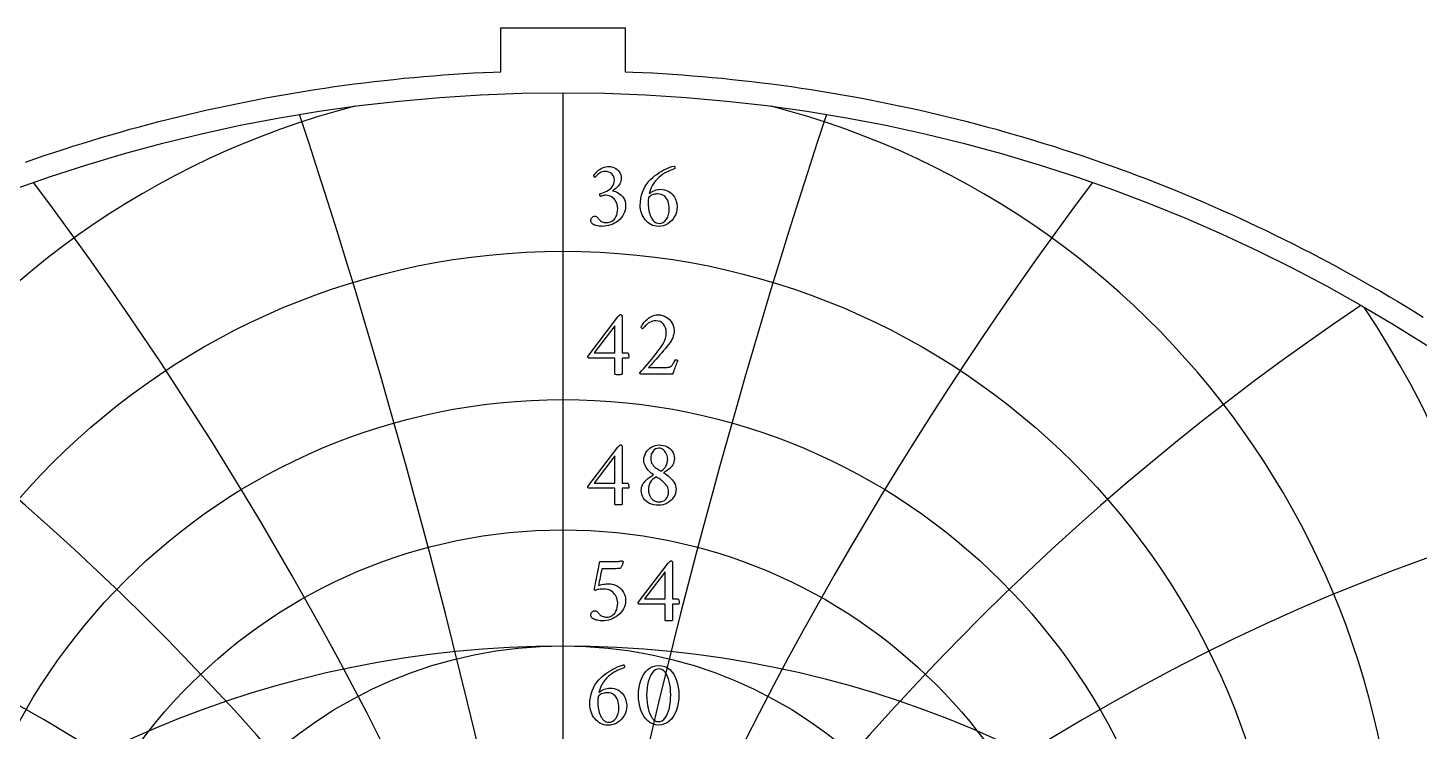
# Model space of a CAD drawing. Header units: millimetres. Extents: x -55 to 55, y -55 to 56.
# Drawn here: x -18.05 to 28.87, y 32.47 to 56.19 of the extents above; entities that cross this region are included whole.
import ezdxf

# ---------------------------------------------------------------- set-up
doc = ezdxf.new("R2010")
doc.units = ezdxf.units.MM
for name, color, linetype in [('CUT_OUTER', 1, 'Continuous'), ('ENGRAVE', 7, 'Continuous'), ('ENGRAVE_FINE', 8, 'Continuous'), ('TEXT', 5, 'Continuous')]:
    doc.layers.add(name, color=color, linetype=linetype)

msp = doc.modelspace()

# ---------------------------------------------------------------- linework, layer by layer
at = {"layer": 'CUT_OUTER'}
msp.add_lwpolyline([(-18.1281, 51.6617), (-17.8107, 51.772), (-17.4927, 51.8803), (-17.1741, 51.9867), (-16.8548, 52.0911), (-16.5348, 52.1935), (-16.2143, 52.294), (-15.8931, 52.3925), (-15.5713, 52.489), (-15.249, 52.5836), (-14.926, 52.6761), (-14.6025, 52.7667), (-14.2785, 52.8553), (-13.9539, 52.942), (-13.6288, 53.0266), (-13.3032, 53.1092), (-12.977, 53.1898), (-12.6504, 53.2685), (-12.3233, 53.3451), (-11.9958, 53.4197), (-11.6678, 53.4923), (-11.3393, 53.5629), (-11.0105, 53.6314), (-10.6812, 53.698), (-10.3515, 53.7625), (-10.0214, 53.825), (-9.691, 53.8855), (-9.3602, 53.944), (-9.029, 54.0004), (-8.6975, 54.0548), (-8.3656, 54.1071), (-8.0335, 54.1574), (-7.701, 54.2057), (-7.3683, 54.2519), (-7.0353, 54.2961), (-6.702, 54.3383), (-6.3684, 54.3784), (-6.0347, 54.4164), (-5.7007, 54.4524), (-5.3664, 54.4864), (-5.032, 54.5183), (-4.6974, 54.5481), (-4.3626, 54.5759), (-4.0277, 54.6017), (-3.6926, 54.6253), (-3.3573, 54.647), (-3.0219, 54.6665), (-2.6865, 54.6841), (-2.3509, 54.6995), (-2.1, 54.7095), (-2.1, 56.19), (2.1, 56.19), (2.1, 54.7095), (2.3509, 54.6995), (2.6865, 54.6841), (3.0219, 54.6665), (3.3573, 54.647), (3.6926, 54.6253), (4.0277, 54.6017), (4.3626, 54.5759), (4.6974, 54.5481), (5.032, 54.5183), (5.3664, 54.4864), (5.7007, 54.4524), (6.0347, 54.4164), (6.3684, 54.3784), (6.702, 54.3383), (7.0353, 54.2961), (7.3683, 54.2519), (7.701, 54.2057), (8.0335, 54.1574), (8.3656, 54.1071), (8.6975, 54.0548), (9.029, 54.0004), (9.3602, 53.944), (9.691, 53.8855), (10.0214, 53.825), (10.3515, 53.7625), (10.6812, 53.698), (11.0105, 53.6314), (11.3393, 53.5629), (11.6678, 53.4923), (11.9958, 53.4197), (12.3233, 53.3451), (12.6504, 53.2685), (12.977, 53.1898), (13.3032, 53.1092), (13.6288, 53.0266), (13.9539, 52.942), (14.2785, 52.8553), (14.6025, 52.7667), (14.926, 52.6761), (15.249, 52.5836), (15.5713, 52.489), (15.8931, 52.3925), (16.2143, 52.294), (16.5348, 52.1935), (16.8548, 52.0911), (17.1741, 51.9867), (17.4927, 51.8803), (17.8107, 51.772), (18.1281, 51.6617), (18.4447, 51.5495), (18.7607, 51.4354), (19.0759, 51.3193), (19.3905, 51.2013), (19.7043, 51.0814), (20.0173, 50.9595), (20.3296, 50.8357), (20.6412, 50.71), (20.9519, 50.5824), (21.2619, 50.4529), (21.5711, 50.3215), (21.8794, 50.1882), (22.187, 50.053), (22.4937, 49.9159), (22.7995, 49.7769), (23.1045, 49.6361), (23.4086, 49.4934), (23.7119, 49.3488), (24.0142, 49.2024), (24.3157, 49.0542), (24.6162, 48.904), (24.9158, 48.7521), (25.2145, 48.5983), (25.5122, 48.4426), (25.809, 48.2852), (26.1048, 48.1259), (26.3996, 47.9648), (26.6934, 47.802), (26.9862, 47.6373), (27.278, 47.4708), (27.5687, 47.3025), (27.8585, 47.1325), (28.1471, 46.9606), (28.4347, 46.787), (28.7213, 46.6117), (29.0067, 46.4346)], dxfattribs=at)
at = {"layer": 'ENGRAVE'}
msp.add_lwpolyline([(0, -54), (0, 54)], dxfattribs=at)
for centre, radius in [((0, 0), 54), ((0, 24.3261), 24.3261), ((0, 22.7517), 20.8992), ((0, 21.4865), 17.7713), ((0, 0), 35.3478), ((0, 20.4732), 14.8746)]:
    msp.add_circle(centre, radius, dxfattribs=at)
for centre, radius, start, end in [((0, 26.2892), 28.1417, 104.43657, 75.56343), ((0, 28.7545), 32.4697, 146.34303, 33.65697), ((0, 31.8877), 37.4863, 168.07606, 11.92394)]:
    msp.add_arc(centre, radius, start, end, dxfattribs=at)
at = {"layer": 'ENGRAVE_FINE'}
for centre, radius, start, end in [((-247.7915, -25.6817), 251.614, 3.256593, 18.285878), ((-247.7915, -25.6817), 251.614, 3.256593, 18.285878), ((247.7915, -25.6817), 251.614, 161.714122, 176.743407), ((247.7915, -25.6817), 251.614, 161.714122, 176.743407), ((-120.0437, -25.6817), 127.7478, 6.558023, 36.869498), ((-120.0437, -25.6817), 127.7478, 6.558023, 36.869498), ((120.0437, -25.6817), 127.7478, 143.130502, 173.441977), ((120.0437, -25.6817), 127.7478, 143.130502, 173.441977), ((-75.6773, -25.6817), 87.3846, 9.951474, 56.069558), ((-75.6773, -25.6817), 87.3846, 9.951474, 56.069558), ((75.6773, -25.6817), 87.3846, 123.930442, 170.048526), ((75.6773, -25.6817), 87.3846, 123.930442, 170.048526), ((-52.0705, -25.6817), 67.9732, 13.489072, 76.236453), ((-52.0705, -25.6817), 67.9732, 13.489072, 76.236453), ((52.0705, -25.6817), 67.9732, 103.763547, 166.510928), ((52.0705, -25.6817), 67.9732, 103.763547, 166.510928)]:
    msp.add_arc(centre, radius, start, end, dxfattribs=at)
at = {"layer": 'TEXT'}
for points in [[(1.5553, 51.5125), (1.5962, 51.5096), (1.6391, 51.5009), (1.684, 51.4864), (1.7309, 51.4662), (1.7771, 51.4403), (1.8199, 51.4091), (1.8593, 51.3724), (1.8954, 51.3304), (1.9254, 51.2833), (1.9469, 51.2314), (1.9597, 51.1747), (1.964, 51.1133), (1.9609, 51.0648), (1.9517, 51.0183), (1.9362, 50.9738), (1.9145, 50.9312), (1.8886, 50.8911), (1.8602, 50.8538), (1.8295, 50.8193), (1.7964, 50.7875), (1.7629, 50.7588), (1.7313, 50.7332), (1.7015, 50.7109), (1.6734, 50.6917), (1.7189, 50.6823), (1.766, 50.667), (1.8147, 50.6456), (1.865, 50.6183), (1.9142, 50.585), (1.9596, 50.546), (2.0013, 50.5012), (2.0391, 50.4506), (2.0705, 50.3942), (2.093, 50.3321), (2.1064, 50.2641), (2.1109, 50.1903), (2.1066, 50.1124), (2.0938, 50.0382), (2.0723, 49.9679), (2.0423, 49.9013), (2.0051, 49.839), (1.9624, 49.7816), (1.9141, 49.7289), (1.8602, 49.681), (1.8019, 49.6382), (1.7401, 49.6007), (1.6749, 49.5687), (1.6064, 49.542), (1.5357, 49.5211), (1.4642, 49.5061), (1.392, 49.4971), (1.3189, 49.4941), (1.2867, 49.4952), (1.2507, 49.4985), (1.2109, 49.504), (1.1672, 49.5117), (1.1228, 49.5218), (1.0806, 49.5345), (1.0406, 49.5497), (1.0028, 49.5676), (0.9956, 49.574), (0.9868, 49.5836), (0.9764, 49.5963), (0.9645, 49.6123), (0.9533, 49.6301), (0.9453, 49.6482), (0.9405, 49.6668), (0.9389, 49.6858), (0.9414, 49.7177), (0.9489, 49.7464), (0.9614, 49.772), (0.9788, 49.7943), (0.9995, 49.8125), (1.0215, 49.8255), (1.045, 49.8333), (1.0698, 49.8359), (1.1001, 49.8328), (1.1269, 49.8235), (1.1504, 49.808), (1.1704, 49.7864), (1.1889, 49.7623), (1.2076, 49.7396), (1.2264, 49.7184), (1.2455, 49.6985), (1.2689, 49.6779), (1.2946, 49.6606), (1.3224, 49.6467), (1.3525, 49.6363), (1.3835, 49.6286), (1.4143, 49.6231), (1.445, 49.6198), (1.4754, 49.6187), (1.517, 49.6216), (1.5589, 49.6303), (1.6009, 49.6447), (1.6431, 49.665), (1.6837, 49.6919), (1.7209, 49.7265), (1.7548, 49.7686), (1.7852, 49.8183), (1.8103, 49.8763), (1.8283, 49.9432), (1.8391, 50.0192), (1.8427, 50.1041), (1.8391, 50.1661), (1.8283, 50.2243), (1.8103, 50.2787), (1.7852, 50.3293), (1.7544, 50.3755), (1.7193, 50.4167), (1.6801, 50.4529), (1.6367, 50.4841), (1.5905, 50.5093), (1.5429, 50.5273), (1.4939, 50.538), (1.4435, 50.5416), (1.4178, 50.5406), (1.392, 50.5376), (1.3659, 50.5326), (1.3397, 50.5257), (1.3148, 50.5183), (1.293, 50.5121), (1.2741, 50.5071), (1.2583, 50.5033), (1.2499, 50.5167), (1.2439, 50.5312), (1.2403, 50.547), (1.2391, 50.564), (1.2395, 50.5744), (1.2407, 50.5831), (1.2427, 50.5903), (1.2455, 50.5959), (1.307, 50.6121), (1.3668, 50.6318), (1.4251, 50.6552), (1.4818, 50.6821), (1.535, 50.713), (1.5828, 50.748), (1.6252, 50.7872), (1.6622, 50.8306), (1.6923, 50.8788), (1.7137, 50.9324), (1.7266, 50.9914), (1.7309, 51.0558), (1.7255, 51.1155), (1.7093, 51.17), (1.6824, 51.2193), (1.6447, 51.2634), (1.5986, 51.2997), (1.5465, 51.3256), (1.4884, 51.3412), (1.4243, 51.3464), (1.3764, 51.3435), (1.3317, 51.3348), (1.2902, 51.3204), (1.2519, 51.3001), (1.217, 51.2767), (1.186, 51.253), (1.1588, 51.2288), (1.1353, 51.2043), (1.1154, 51.1818), (1.099, 51.164), (1.0859, 51.1507), (1.0762, 51.142), (1.0698, 51.1434), (1.0635, 51.1476), (1.0571, 51.1546), (1.0507, 51.1644), (1.0451, 51.1755), (1.0411, 51.1867), (1.0387, 51.1979), (1.0379, 51.2091), (1.0636, 51.2455), (1.0926, 51.2813), (1.125, 51.3166), (1.1609, 51.3512), (1.1999, 51.3841), (1.2419, 51.4143), (1.2869, 51.4416), (1.3349, 51.4662), (1.3858, 51.4864), (1.4395, 51.5009), (1.496, 51.5096), (1.5553, 51.5125)], [(3.2766, 50.7428), (3.3547, 50.739), (3.4263, 50.7277), (3.4912, 50.7087), (3.5496, 50.6821), (3.6019, 50.6497), (3.6486, 50.6131), (3.6897, 50.5723), (3.7253, 50.5273), (3.7557, 50.4796), (3.7816, 50.4307), (3.8028, 50.3806), (3.8195, 50.3293), (3.8321, 50.2787), (3.841, 50.2307), (3.8464, 50.1852), (3.8482, 50.1424), (3.8429, 50.0577), (3.8271, 49.976), (3.8006, 49.8972), (3.7636, 49.8215), (3.7177, 49.7508), (3.6646, 49.6874), (3.6043, 49.6311), (3.5369, 49.582), (3.4635, 49.5421), (3.3856, 49.5137), (3.303, 49.4966), (3.2159, 49.491), (3.1473, 49.4948), (3.0822, 49.5065), (3.0204, 49.526), (2.962, 49.5532), (2.9074, 49.5869), (2.857, 49.6255), (2.8108, 49.6691), (2.7688, 49.7177), (2.7312, 49.7703), (2.6981, 49.8259), (2.6697, 49.8845), (2.6459, 49.946), (2.627, 50.009), (2.6135, 50.0718), (2.6054, 50.1344), (2.6027, 50.1967), (2.6075, 50.3149), (2.6219, 50.4299), (2.6459, 50.5416), (2.6794, 50.6502), (2.7221, 50.7538), (2.7736, 50.8506), (2.8339, 50.9406), (2.9029, 51.0239), (2.9609, 51.0833), (3.0231, 51.1404), (3.0895, 51.1951), (3.16, 51.2474), (3.2331, 51.2967), (3.3069, 51.3424), (3.3816, 51.3845), (3.457, 51.423), (3.5316, 51.4572), (3.6035, 51.4861), (3.6729, 51.5099), (3.7396, 51.5284), (3.7498, 51.5261), (3.758, 51.5193), (3.7642, 51.5078), (3.7684, 51.4917), (3.7712, 51.4746), (3.7732, 51.4602), (3.7744, 51.4483), (3.7748, 51.439), (3.7236, 51.4215), (3.669, 51.4007), (3.611, 51.3767), (3.5496, 51.3496), (3.4865, 51.3185), (3.4231, 51.2825), (3.3595, 51.2418), (3.2957, 51.1963), (3.2335, 51.1453), (3.1744, 51.0881), (3.1185, 51.0248), (3.0658, 50.9552), (3.0177, 50.8786), (2.9756, 50.7943), (2.9395, 50.7022), (2.9093, 50.6023), (2.952, 50.6339), (2.9971, 50.6618), (3.0446, 50.6858), (3.0945, 50.7061), (3.1442, 50.7222), (3.1912, 50.7336), (3.2353, 50.7405), (3.2766, 50.7428)], [(2.8838, 50.465), (2.8808, 50.4392), (2.8782, 50.4131), (2.876, 50.3865), (2.8742, 50.3596), (2.8728, 50.3325), (2.8718, 50.3053), (2.8712, 50.2782), (2.871, 50.251), (2.8724, 50.1977), (2.8766, 50.1432), (2.8836, 50.0875), (2.8934, 50.0307), (2.906, 49.9742), (2.9217, 49.9197), (2.9404, 49.8672), (2.962, 49.8167), (2.9867, 49.7695), (3.0143, 49.7269), (3.0449, 49.6889), (3.0786, 49.6554), (3.1151, 49.6282), (3.1544, 49.6087), (3.1965, 49.597), (3.2415, 49.5931), (3.3131, 49.6019), (3.378, 49.6283), (3.4361, 49.6722), (3.4874, 49.7337), (3.5293, 49.8083), (3.5592, 49.8917), (3.5772, 49.984), (3.5832, 50.085), (3.5807, 50.1508), (3.5732, 50.2143), (3.5607, 50.2754), (3.5432, 50.334), (3.5204, 50.3887), (3.4917, 50.4378), (3.4573, 50.4813), (3.4171, 50.5193), (3.3706, 50.55), (3.3173, 50.572), (3.2572, 50.5851), (3.1904, 50.5895), (3.1559, 50.5882), (3.1197, 50.5843), (3.0817, 50.5779), (3.0419, 50.5688), (3.0014, 50.5545), (2.9616, 50.5324), (2.9224, 50.5026), (2.8838, 50.465)], [(1.9417, 46.5177), (1.9536, 46.5165), (1.9636, 46.5129), (1.9719, 46.5069), (1.9784, 46.4985), (1.9833, 46.4889), (1.9868, 46.4794), (1.9889, 46.4698), (1.9896, 46.4602), (1.9896, 45.2307), (2.1748, 45.2307), (2.1826, 45.2283), (2.19, 45.2211), (2.197, 45.2091), (2.2035, 45.1924), (2.2091, 45.1724), (2.2131, 45.1508), (2.2155, 45.1277), (2.2163, 45.1029), (2.2157, 45.0866), (2.2139, 45.0726), (2.2109, 45.061), (2.2067, 45.0518), (1.9896, 45.0518), (1.9896, 44.5057), (1.9883, 44.5052), (1.9844, 44.5037), (1.9779, 44.5012), (1.9688, 44.4978), (1.954, 44.4943), (1.9301, 44.4918), (1.8973, 44.4903), (1.8555, 44.4898), (1.8066, 44.4914), (1.7716, 44.4962), (1.7507, 44.5041), (1.7437, 44.5153), (1.7437, 45.0518), (0.8655, 45.0518), (0.858, 45.0571), (0.8515, 45.0634), (0.846, 45.0707), (0.8415, 45.079), (0.838, 45.0875), (0.8355, 45.0953), (0.834, 45.1026), (0.8335, 45.1093), (1.8491, 46.4378), (1.8578, 46.4481), (1.8682, 46.4598), (1.8802, 46.4729), (1.8938, 46.4873), (1.9075, 46.5006), (1.9201, 46.5101), (1.9315, 46.5158), (1.9417, 46.5177)], [(3.8674, 44.9752), (3.8512, 44.9356), (3.8347, 44.8934), (3.8177, 44.8485), (3.8003, 44.8011), (3.7832, 44.7533), (3.7668, 44.7073), (3.7512, 44.6631), (3.7365, 44.6207), (3.7233, 44.5826), (3.7125, 44.5512), (3.7041, 44.5267), (3.6981, 44.5089), (2.6187, 44.5089), (2.6138, 44.5126), (2.6087, 44.5173), (2.6034, 44.523), (2.598, 44.5297), (2.5931, 44.5366), (2.5896, 44.5429), (2.5875, 44.5486), (2.5868, 44.5536), (2.6526, 44.6279), (2.7193, 44.7037), (2.7868, 44.7812), (2.855, 44.8602), (2.9229, 44.9399), (2.9892, 45.0191), (3.0538, 45.0979), (3.1169, 45.1764), (3.177, 45.253), (3.2327, 45.3265), (3.284, 45.3967), (3.3309, 45.4638), (3.3745, 45.5319), (3.4095, 45.5955), (3.436, 45.6548), (3.4538, 45.7097), (3.4657, 45.763), (3.4742, 45.8175), (3.4793, 45.8732), (3.481, 45.9301), (3.4749, 46.0067), (3.4566, 46.077), (3.4262, 46.1408), (3.3836, 46.1983), (3.3316, 46.2458), (3.273, 46.2798), (3.2078, 46.3001), (3.1361, 46.3069), (3.0758, 46.3035), (3.0195, 46.2933), (2.9672, 46.2764), (2.9189, 46.2526), (2.8748, 46.2249), (2.8351, 46.1959), (2.7997, 46.1658), (2.7688, 46.1344), (2.7425, 46.1045), (2.7209, 46.0786), (2.7041, 46.0566), (2.6922, 46.0386), (2.6825, 46.0399), (2.6726, 46.0438), (2.6625, 46.0503), (2.6522, 46.0594), (2.6432, 46.0691), (2.6367, 46.0774), (2.6328, 46.0842), (2.6315, 46.0897), (2.6384, 46.1066), (2.6494, 46.1285), (2.6647, 46.1553), (2.6842, 46.1871), (2.7078, 46.2219), (2.7357, 46.2574), (2.7677, 46.2937), (2.8039, 46.3309), (2.8438, 46.367), (2.8866, 46.4003), (2.9324, 46.4308), (2.9812, 46.4586), (3.033, 46.4816), (3.0878, 46.4981), (3.1455, 46.508), (3.2063, 46.5113), (3.2797, 46.5066), (3.3496, 46.4925), (3.4162, 46.4691), (3.4794, 46.4362), (3.5377, 46.396), (3.5895, 46.3504), (3.6351, 46.2994), (3.6742, 46.243), (3.7056, 46.183), (3.7281, 46.1209), (3.7415, 46.0568), (3.746, 45.9907), (3.743, 45.9247), (3.7341, 45.8606), (3.7191, 45.7985), (3.6981, 45.7384), (3.672, 45.6804), (3.6414, 45.6243), (3.6065, 45.5702), (3.5672, 45.5181), (3.5114, 45.4499), (3.4526, 45.3796), (3.3908, 45.307), (3.3261, 45.2323), (3.2607, 45.1576), (3.1971, 45.0854), (3.1354, 45.0155), (3.0754, 44.948), (3.0193, 44.8851), (2.9692, 44.8287), (2.9251, 44.7789), (2.887, 44.7357), (3.5065, 44.7357), (3.5507, 44.7394), (3.5907, 44.7504), (3.6266, 44.7689), (3.6582, 44.7948), (3.6873, 44.8282), (3.7153, 44.8694), (3.7423, 44.9184), (3.7684, 44.9752), (3.773, 44.9836), (3.7804, 44.9896), (3.7905, 44.9932), (3.8035, 44.9944), (3.8091, 44.994), (3.8163, 44.9928), (3.8251, 44.9908), (3.8355, 44.988), (3.8458, 44.9848), (3.8546, 44.9816), (3.8618, 44.9784), (3.8674, 44.9752)], [(1.7437, 46.144), (1.0443, 45.2307), (1.7437, 45.2307)], [(1.9417, 42.1245), (1.9536, 42.1233), (1.9636, 42.1197), (1.9719, 42.1137), (1.9784, 42.1053), (1.9833, 42.0957), (1.9868, 42.0862), (1.9889, 42.0766), (1.9896, 42.067), (1.9896, 40.8375), (2.1748, 40.8375), (2.1826, 40.8351), (2.19, 40.8279), (2.197, 40.8159), (2.2035, 40.7992), (2.2091, 40.7792), (2.2131, 40.7576), (2.2155, 40.7345), (2.2163, 40.7097), (2.2157, 40.6934), (2.2139, 40.6794), (2.2109, 40.6678), (2.2067, 40.6586), (1.9896, 40.6586), (1.9896, 40.1125), (1.9883, 40.112), (1.9844, 40.1106), (1.9779, 40.1081), (1.9688, 40.1046), (1.954, 40.1011), (1.9301, 40.0986), (1.8973, 40.0971), (1.8555, 40.0966), (1.8066, 40.0982), (1.7716, 40.103), (1.7507, 40.1109), (1.7437, 40.1221), (1.7437, 40.6586), (0.8655, 40.6586), (0.858, 40.6639), (0.8515, 40.6702), (0.846, 40.6775), (0.8415, 40.6858), (0.838, 40.6943), (0.8355, 40.7022), (0.834, 40.7094), (0.8335, 40.7161), (1.8491, 42.0446), (1.8578, 42.0549), (1.8682, 42.0666), (1.8802, 42.0797), (1.8938, 42.0941), (1.9075, 42.1074), (1.9201, 42.1169), (1.9315, 42.1226), (1.9417, 42.1245)], [(3.2415, 42.1213), (3.3102, 42.1179), (3.376, 42.1077), (3.4388, 42.0908), (3.4985, 42.067), (3.5539, 42.0369), (3.6035, 42.0007), (3.6473, 41.9586), (3.6854, 41.9105), (3.7161, 41.8566), (3.738, 41.7971), (3.7512, 41.7321), (3.7556, 41.6614), (3.752, 41.6027), (3.7412, 41.548), (3.7233, 41.4973), (3.6981, 41.4506), (3.6679, 41.4075), (3.6347, 41.3676), (3.5984, 41.3309), (3.5592, 41.2974), (3.519, 41.2666), (3.4798, 41.2383), (3.4415, 41.2123), (3.4043, 41.1888), (3.3959, 41.1852), (3.3931, 41.1808), (3.3959, 41.1756), (3.4043, 41.1696), (3.4521, 41.1421), (3.4997, 41.1105), (3.5471, 41.075), (3.5943, 41.0355), (3.6394, 40.9928), (3.6806, 40.9477), (3.7177, 40.9002), (3.7508, 40.8503), (3.7781, 40.7986), (3.7975, 40.7457), (3.8092, 40.6916), (3.8131, 40.6363), (3.8079, 40.56), (3.7923, 40.4878), (3.7664, 40.4195), (3.7301, 40.3553), (3.6853, 40.2963), (3.6339, 40.2439), (3.5759, 40.1981), (3.5113, 40.1589), (3.4421, 40.1274), (3.3704, 40.105), (3.296, 40.0915), (3.2191, 40.087), (3.1368, 40.091), (3.059, 40.103), (2.9859, 40.1229), (2.9173, 40.1509), (2.8547, 40.186), (2.7995, 40.2275), (2.7517, 40.2754), (2.7113, 40.3297), (2.6792, 40.3894), (2.6562, 40.4535), (2.6425, 40.5219), (2.6379, 40.5948), (2.6407, 40.6447), (2.649, 40.6922), (2.663, 40.7373), (2.6826, 40.78), (2.7063, 40.8203), (2.7329, 40.8582), (2.7622, 40.8938), (2.7944, 40.9269), (2.828, 40.9576), (2.8618, 40.986), (2.8958, 41.0119), (2.9301, 41.0355), (2.9629, 41.0568), (2.9928, 41.0762), (3.0196, 41.0936), (3.0435, 41.1089), (3.0482, 41.1135), (3.0498, 41.1177), (3.0482, 41.1215), (3.0435, 41.1249), (3.0108, 41.1462), (2.9768, 41.1716), (2.9414, 41.2012), (2.9045, 41.2351), (2.8684, 41.2725), (2.8351, 41.3129), (2.8045, 41.3563), (2.7768, 41.4027), (2.7537, 41.4518), (2.7373, 41.5033), (2.7274, 41.5572), (2.7241, 41.6135), (2.7286, 41.6794), (2.7421, 41.7429), (2.7645, 41.8039), (2.796, 41.8626), (2.8348, 41.9174), (2.8794, 41.9668), (2.9298, 42.0108), (2.986, 42.0494), (3.0462, 42.0809), (3.1089, 42.1033), (3.174, 42.1168), (3.2415, 42.1213)], [(3.2255, 42.0127), (3.1717, 42.0063), (3.1221, 41.9872), (3.0767, 41.9552), (3.0355, 41.9105), (3.0012, 41.857), (2.9768, 41.7987), (2.9621, 41.7357), (2.9572, 41.6678), (2.9607, 41.611), (2.9712, 41.5588), (2.9887, 41.5112), (3.0131, 41.4682), (3.0424, 41.4294), (3.0742, 41.3944), (3.1086, 41.3631), (3.1456, 41.3357), (3.1828, 41.3111), (3.2175, 41.2886), (3.2498, 41.268), (3.2798, 41.2494), (3.2834, 41.2481), (3.2878, 41.2471), (3.2929, 41.2465), (3.2989, 41.2463), (3.3003, 41.2463), (3.3013, 41.2463), (3.3019, 41.2463), (3.3021, 41.2463), (3.3067, 41.2465), (3.3109, 41.2471), (3.3147, 41.2481), (3.3181, 41.2494), (3.3636, 41.2834), (3.4043, 41.3213), (3.4402, 41.3632), (3.4714, 41.4091), (3.4965, 41.459), (3.5145, 41.5129), (3.5253, 41.5708), (3.5289, 41.6327), (3.5266, 41.6786), (3.5197, 41.7237), (3.5082, 41.768), (3.4921, 41.8115), (3.4719, 41.8528), (3.4478, 41.8906), (3.42, 41.9247), (3.3884, 41.9552), (3.353, 41.9804), (3.3141, 41.9983), (3.2716, 42.0091), (3.2255, 42.0127)], [(1.7437, 41.7508), (1.0443, 40.8375), (1.7437, 40.8375)], [(3.2255, 40.1988), (3.2982, 40.2048), (3.3632, 40.2227), (3.4204, 40.2527), (3.4698, 40.2946), (3.5096, 40.3463), (3.5381, 40.4056), (3.5551, 40.4724), (3.5608, 40.5469), (3.5574, 40.5941), (3.5472, 40.6399), (3.5303, 40.6843), (3.5065, 40.7273), (3.4782, 40.7684), (3.4474, 40.8071), (3.4143, 40.8435), (3.3788, 40.8774), (3.3426, 40.9086), (3.3077, 40.9369), (3.274, 40.9621), (3.2415, 40.9844), (3.2125, 41.0031), (3.1896, 41.0179), (3.1726, 41.0287), (3.1616, 41.0355), (3.1556, 41.0383), (3.1504, 41.0403), (3.146, 41.0415), (3.1425, 41.0419), (3.1381, 41.0417), (3.1345, 41.0411), (3.1317, 41.0401), (3.1297, 41.0387), (3.0701, 40.9974), (3.0191, 40.9532), (2.9767, 40.9063), (2.9429, 40.8566), (2.917, 40.8026), (2.8985, 40.7425), (2.8875, 40.6764), (2.8838, 40.6044), (2.887, 40.5428), (2.8965, 40.4858), (2.9125, 40.4334), (2.9349, 40.3856), (2.9621, 40.3428), (2.9928, 40.3054), (3.0268, 40.2733), (3.0642, 40.2467), (3.1036, 40.2257), (3.1436, 40.2107), (3.1843, 40.2018), (3.2255, 40.1988)], [(1.5265, 37.4385), (1.6156, 37.4333), (1.6978, 37.4178), (1.7729, 37.3918), (1.8411, 37.3555), (1.9021, 37.3113), (1.9556, 37.2617), (2.0019, 37.2067), (2.0407, 37.1463), (2.0714, 37.0828), (2.0934, 37.0182), (2.1065, 36.9526), (2.1109, 36.8861), (2.1066, 36.8081), (2.0938, 36.734), (2.0723, 36.6636), (2.0423, 36.597), (2.0051, 36.5348), (1.9624, 36.4773), (1.9141, 36.4246), (1.8602, 36.3767), (1.8019, 36.3339), (1.7401, 36.2964), (1.6749, 36.2644), (1.6064, 36.2378), (1.5357, 36.2168), (1.4642, 36.2018), (1.392, 36.1929), (1.3189, 36.1899), (1.2867, 36.191), (1.2507, 36.1943), (1.2109, 36.1997), (1.1672, 36.2074), (1.1228, 36.2175), (1.0806, 36.2302), (1.0406, 36.2454), (1.0028, 36.2633), (0.9956, 36.2697), (0.9868, 36.2793), (0.9764, 36.2921), (0.9645, 36.308), (0.9533, 36.3258), (0.9453, 36.3439), (0.9405, 36.3625), (0.9389, 36.3815), (0.9414, 36.4134), (0.9489, 36.4422), (0.9614, 36.4677), (0.9788, 36.4901), (0.9995, 36.5082), (1.0215, 36.5212), (1.045, 36.529), (1.0698, 36.5316), (1.1001, 36.5285), (1.1269, 36.5192), (1.1504, 36.5037), (1.1704, 36.4821), (1.1889, 36.458), (1.2076, 36.4354), (1.2264, 36.4141), (1.2455, 36.3942), (1.2689, 36.3736), (1.2946, 36.3563), (1.3224, 36.3425), (1.3525, 36.332), (1.3835, 36.3243), (1.4143, 36.3188), (1.445, 36.3155), (1.4754, 36.3144), (1.517, 36.3173), (1.5589, 36.326), (1.6009, 36.3405), (1.6431, 36.3607), (1.6837, 36.3877), (1.7209, 36.4222), (1.7548, 36.4643), (1.7852, 36.514), (1.8103, 36.572), (1.8283, 36.639), (1.8391, 36.7149), (1.8427, 36.7998), (1.8396, 36.8498), (1.8303, 36.9008), (1.8148, 36.9528), (1.7932, 37.0058), (1.7647, 37.0573), (1.7289, 37.1048), (1.6857, 37.1483), (1.6351, 37.1878), (1.5762, 37.2207), (1.5082, 37.2441), (1.4309, 37.2582), (1.3445, 37.2629), (1.3167, 37.262), (1.2846, 37.2593), (1.2481, 37.2548), (1.2072, 37.2485), (1.167, 37.241), (1.1329, 37.233), (1.1048, 37.2243), (1.0826, 37.215), (1.0779, 37.2159), (1.0734, 37.2186), (1.0691, 37.2231), (1.065, 37.2294), (1.0616, 37.2366), (1.0591, 37.2441), (1.0576, 37.2518), (1.0571, 37.2597), (1.0746, 37.3475), (1.0922, 37.4353), (1.1098, 37.5232), (1.1273, 37.611), (1.1446, 37.6973), (1.1613, 37.7806), (1.1773, 37.861), (1.1928, 37.9383), (1.2071, 38.0107), (1.2195, 38.076), (1.2302, 38.1344), (1.2391, 38.1858), (1.699, 38.1858), (1.7311, 38.1862), (1.7636, 38.1874), (1.7966, 38.1894), (1.8299, 38.1922), (1.862, 38.1955), (1.8914, 38.199), (1.9179, 38.2027), (1.9417, 38.2066), (1.9612, 38.2101), (1.9752, 38.2126), (1.9836, 38.2141), (1.9864, 38.2146), (1.9941, 38.21), (2.0012, 38.2058), (2.0076, 38.202), (2.0135, 38.1986), (2.0184, 38.195), (2.0219, 38.1906), (2.024, 38.1854), (2.0247, 38.1794), (2.024, 38.1728), (2.0219, 38.1623), (2.0184, 38.148), (2.0135, 38.1299), (2.0073, 38.1095), (2, 38.088), (1.9914, 38.0656), (1.9816, 38.0421), (1.9707, 38.019), (1.9588, 37.9974), (1.946, 37.9774), (1.9321, 37.9591), (1.8986, 37.9559), (1.8618, 37.9527), (1.8219, 37.9495), (1.7788, 37.9463), (1.7321, 37.9435), (1.6814, 37.9415), (1.6267, 37.9403), (1.568, 37.9399), (1.3062, 37.9399), (1.2919, 37.8694), (1.2778, 37.7982), (1.2639, 37.7265), (1.2503, 37.6541), (1.2366, 37.5823), (1.2227, 37.5124), (1.2087, 37.4442), (1.1944, 37.3779), (1.2288, 37.3901), (1.2682, 37.4014), (1.3126, 37.4117), (1.362, 37.421), (1.4112, 37.4287), (1.4551, 37.4341), (1.4935, 37.4374), (1.5265, 37.4385)], [(3.6406, 38.2146), (3.6525, 38.2134), (3.6626, 38.2098), (3.6709, 38.2038), (3.6774, 38.1954), (3.6823, 38.1858), (3.6858, 38.1762), (3.6878, 38.1667), (3.6885, 38.1571), (3.6885, 36.9276), (3.8738, 36.9276), (3.8816, 36.9252), (3.8889, 36.918), (3.8959, 36.906), (3.9025, 36.8892), (3.9081, 36.8693), (3.9121, 36.8477), (3.9145, 36.8246), (3.9153, 36.7998), (3.9147, 36.7835), (3.9129, 36.7695), (3.9099, 36.7579), (3.9057, 36.7487), (3.6885, 36.7487), (3.6885, 36.2026), (3.6873, 36.2021), (3.6834, 36.2006), (3.6769, 36.1981), (3.6678, 36.1947), (3.6529, 36.1912), (3.6291, 36.1887), (3.5962, 36.1872), (3.5544, 36.1867), (3.5055, 36.1883), (3.4706, 36.1931), (3.4496, 36.201), (3.4426, 36.2122), (3.4426, 36.7487), (2.5644, 36.7487), (2.5569, 36.754), (2.5504, 36.7603), (2.545, 36.7676), (2.5405, 36.7759), (2.537, 36.7844), (2.5345, 36.7922), (2.533, 36.7995), (2.5325, 36.8062), (3.548, 38.1347), (3.5568, 38.145), (3.5672, 38.1567), (3.5792, 38.1698), (3.5927, 38.1842), (3.6065, 38.1975), (3.6191, 38.207), (3.6305, 38.2127), (3.6406, 38.2146)], [(3.4426, 37.8409), (2.7433, 36.9276), (3.4426, 36.9276)], [(1.5776, 33.918), (1.6558, 33.9142), (1.7273, 33.9029), (1.7923, 33.8839), (1.8507, 33.8574), (1.903, 33.8249), (1.9497, 33.7883), (1.9908, 33.7475), (2.0263, 33.7025), (2.0567, 33.6548), (2.0826, 33.6059), (2.1038, 33.5558), (2.1205, 33.5045), (2.1331, 33.4539), (2.1421, 33.4059), (2.1475, 33.3605), (2.1493, 33.3176), (2.144, 33.2329), (2.1281, 33.1512), (2.1017, 33.0724), (2.0646, 32.9967), (2.0187, 32.926), (1.9656, 32.8626), (1.9054, 32.8063), (1.8379, 32.7572), (1.7645, 32.7174), (1.6866, 32.6889), (1.6041, 32.6719), (1.5169, 32.6662), (1.4484, 32.6701), (1.3832, 32.6817), (1.3214, 32.7012), (1.263, 32.7284), (1.2085, 32.7621), (1.1581, 32.8007), (1.1119, 32.8443), (1.0698, 32.8929), (1.0322, 32.9455), (0.9992, 33.0011), (0.9707, 33.0597), (0.9469, 33.1212), (0.928, 33.1842), (0.9146, 33.247), (0.9065, 33.3096), (0.9038, 33.3719), (0.9086, 33.4901), (0.9229, 33.6051), (0.9469, 33.7168), (0.9804, 33.8254), (1.0231, 33.929), (1.0746, 34.0258), (1.1349, 34.1158), (1.204, 34.1991), (1.262, 34.2585), (1.3241, 34.3156), (1.3905, 34.3703), (1.461, 34.4226), (1.5341, 34.4719), (1.608, 34.5176), (1.6826, 34.5597), (1.758, 34.5983), (1.8326, 34.6324), (1.9046, 34.6613), (1.9739, 34.6851), (2.0407, 34.7036), (2.0509, 34.7014), (2.059, 34.6945), (2.0652, 34.683), (2.0694, 34.6669), (2.0722, 34.6499), (2.0742, 34.6354), (2.0754, 34.6235), (2.0758, 34.6142), (2.0246, 34.5967), (1.97, 34.5759), (1.912, 34.552), (1.8507, 34.5248), (1.7875, 34.4937), (1.7241, 34.4577), (1.6605, 34.417), (1.5968, 34.3715), (1.5345, 34.3205), (1.4754, 34.2633), (1.4195, 34.2), (1.3668, 34.1304), (1.3187, 34.0539), (1.2766, 33.9695), (1.2405, 33.8774), (1.2104, 33.7775), (1.2531, 33.8092), (1.2982, 33.837), (1.3457, 33.8611), (1.3956, 33.8813), (1.4453, 33.8974), (1.4922, 33.9089), (1.5363, 33.9157), (1.5776, 33.918)], [(3.2255, 34.6845), (3.3314, 34.6759), (3.4287, 34.6502), (3.5174, 34.6072), (3.5975, 34.5472), (3.6688, 34.4728), (3.7309, 34.3871), (3.7838, 34.29), (3.8275, 34.1815), (3.8617, 34.0646), (3.8861, 33.9424), (3.9008, 33.8147), (3.9057, 33.6817), (3.9007, 33.5487), (3.8857, 33.421), (3.8608, 33.2988), (3.8259, 33.1819), (3.7815, 33.0733), (3.7281, 32.9759), (3.6657, 32.8897), (3.5943, 32.8147), (3.5144, 32.7539), (3.4263, 32.7105), (3.33, 32.6844), (3.2255, 32.6757), (3.1237, 32.6844), (3.0291, 32.7105), (2.9417, 32.7539), (2.8614, 32.8147), (2.7893, 32.8897), (2.7261, 32.9759), (2.6719, 33.0733), (2.6267, 33.1819), (2.5911, 33.2988), (2.5656, 33.421), (2.5503, 33.5487), (2.5453, 33.6817), (2.5502, 33.8147), (2.5652, 33.9424), (2.5902, 34.0646), (2.6251, 34.1815), (2.6696, 34.29), (2.7233, 34.3871), (2.7862, 34.4728), (2.8582, 34.5472), (2.9387, 34.6072), (3.0267, 34.6502), (3.1223, 34.6759), (3.2255, 34.6845)], [(3.2415, 34.5695), (3.1783, 34.562), (3.1197, 34.5396), (3.0657, 34.5022), (3.0163, 34.4498), (2.9719, 34.3848), (2.9329, 34.3096), (2.8992, 34.2243), (2.871, 34.1288), (2.8486, 34.0254), (2.8327, 33.9164), (2.8231, 33.8019), (2.8199, 33.6817), (2.8231, 33.5629), (2.8327, 33.449), (2.8486, 33.3401), (2.871, 33.2362), (2.8988, 33.1399), (2.9313, 33.0538), (2.9683, 32.9778), (3.0099, 32.9121), (3.0555, 32.859), (3.1045, 32.8211), (3.1569, 32.7983), (3.2127, 32.7907), (3.28, 32.7985), (3.3412, 32.8219), (3.3965, 32.8608), (3.4458, 32.9153), (3.4893, 32.9827), (3.5269, 33.0606), (3.5587, 33.1488), (3.5848, 33.2474), (3.605, 33.3534), (3.6195, 33.4638), (3.6282, 33.5785), (3.6311, 33.6977), (3.628, 33.8175), (3.6187, 33.9312), (3.6032, 34.0387), (3.5816, 34.14), (3.5544, 34.2332), (3.5225, 34.3164), (3.4858, 34.3897), (3.4442, 34.453), (3.3986, 34.504), (3.3496, 34.5404), (3.2972, 34.5622), (3.2415, 34.5695)], [(1.1848, 33.6402), (1.1818, 33.6145), (1.1792, 33.5883), (1.177, 33.5618), (1.1752, 33.5348), (1.1738, 33.5077), (1.1728, 33.4805), (1.1722, 33.4534), (1.172, 33.4262), (1.1734, 33.3729), (1.1776, 33.3184), (1.1846, 33.2628), (1.1944, 33.2059), (1.2071, 33.1494), (1.2227, 33.0949), (1.2414, 33.0424), (1.263, 32.9919), (1.2877, 32.9447), (1.3153, 32.9021), (1.346, 32.8641), (1.3796, 32.8306), (1.4161, 32.8034), (1.4555, 32.7839), (1.4976, 32.7723), (1.5425, 32.7684), (1.6141, 32.7771), (1.679, 32.8035), (1.7371, 32.8474), (1.7884, 32.9089), (1.8303, 32.9835), (1.8602, 33.067), (1.8782, 33.1592), (1.8842, 33.2602), (1.8817, 33.326), (1.8742, 33.3895), (1.8617, 33.4506), (1.8443, 33.5093), (1.8214, 33.564), (1.7928, 33.6131), (1.7583, 33.6566), (1.7181, 33.6945), (1.6716, 33.7252), (1.6183, 33.7472), (1.5583, 33.7604), (1.4914, 33.7647), (1.457, 33.7634), (1.4207, 33.7596), (1.3827, 33.7531), (1.3429, 33.744), (1.3025, 33.7297), (1.2626, 33.7077), (1.2234, 33.6778), (1.1848, 33.6402)]]:
    msp.add_lwpolyline(points, close=True, dxfattribs=at)

doc.saveas('drawing.dxf')
